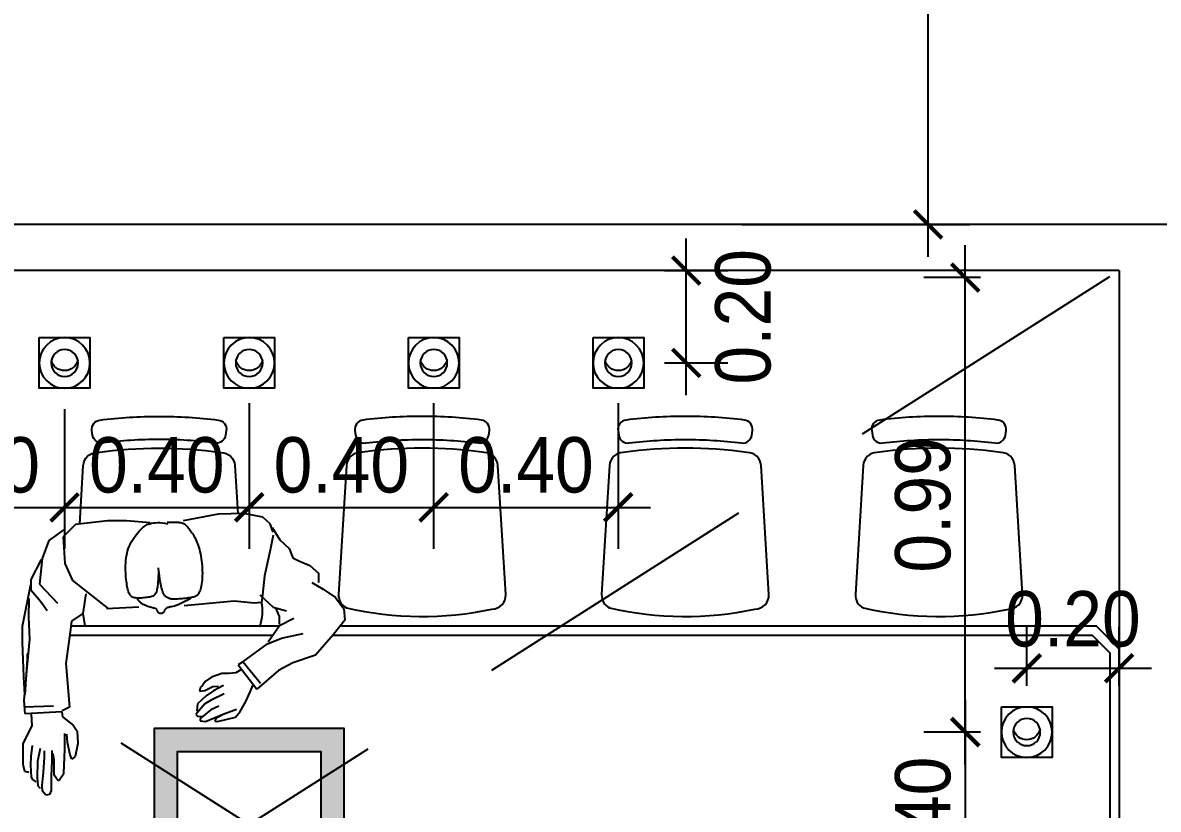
# Model space of a CAD drawing. Header units: millimetres. Extents: x 7034 to 7235, y -465 to -380.
# Drawn here: x 7135.399 to 7137.859, y -427.866 to -426.161 of the extents above; entities that cross this region are included whole.
import ezdxf

# ---------------------------------------------------------------- set-up
doc = ezdxf.new("R2010")
doc.units = ezdxf.units.MM
doc.header["$LTSCALE"] = 0.005
doc.linetypes.add('CONTINUO', pattern=[0])
doc.linetypes.add('DASHED', pattern=[19.05, 12.7, -6.35])
doc.layers.get('0').update_dxf_attribs({"linetype": 'CONTINUO'})
doc.layers.get('DEFPOINTS').update_dxf_attribs({"linetype": 'CONTINUO', "lineweight": 15})
for name, color, linetype in [('- COTAS', 12, 'Continuous'), ('0-LUMINOTEC-TETO', 170, 'Continuous'), ('252', 252, 'Continuous'), ('ARQ-PEITORIAL', 4, 'Continuous'), ('ARQ_MOBILIARIO 2', 252, 'Continuous'), ('NN_PISO', 8, 'Continuous')]:
    doc.layers.add(name, color=color, linetype=linetype)
doc.layers.add('0-LAYOUT', color=250, linetype='Continuous', lineweight=25)
doc.styles.add('ARQ', font='arial.ttf', dxfattribs={"width": 0.9})
doc.dimstyles.new('1-50', dxfattribs={"dimtxt": 0.12, "dimasz": 0.06, "dimexe": 0.09, "dimexo": 0.1, "dimgap": 0.03, "dimtad": 1, "dimzin": 0, "dimdsep": 46, "dimtxsty": 'ARQ', "dimblk": 'ARCHTICK', "dimcen": 0, "dimdle": 0.07, "dimclrd": 1, "dimclre": 1, "dimclrt": 7, "dimadec": 0, "dimazin": 0, "dimtm": 1e-09, "dimtfac": 1, "dimtofl": 0, "dimtmove": 2, "dimatfit": 3, "dimldrblk": 'ARCHTICK', "dimfxl": 1, "dimtolj": 1, "dimtzin": 0, "dimlwd": -1, "dimlwe": -1, "dimarcsym": 0})

# ---------------------------------------------------------------- blocks, each defined once
blk = doc.blocks.new('011291')
at = {"linetype": 'Continuous'}
for radius in [5.5, 2.93]:
    blk.add_circle((0, 0), radius, dxfattribs=at)
blk.add_arc((-0.02, -1.29), 2.96, 12.8011, 165.3823, dxfattribs=at)
blk = doc.blocks.new('DICROICA-QUADRADO')
blk.add_lwpolyline([(-0.055, -0.055), (0.055, -0.055), (0.055, 0.055), (-0.055, 0.055)], close=True)
at = {"xscale": 0.01, "yscale": 0.01, "zscale": 0.01}
blk.add_blockref('011291', (0, 0), dxfattribs=at)
blk = doc.blocks.new('011239')
h = blk.add_hatch(color=256)
h.paths.add_polyline_path([(-20.6, 20.75), (-20.6, -20.75), (20.6, -20.75), (20.6, 20.75)])
h.paths.add_polyline_path([(15.6, 15.75), (15.6, -15.75), (-15.6, -15.75), (-15.6, 15.75)], flags=16)
for points in [[(-20.6, -20.75), (20.6, -20.75), (20.6, 20.75), (-20.6, 20.75)], [(-15.6, -15.75), (15.6, -15.75), (15.6, 15.75), (-15.6, 15.75)]]:
    blk.add_lwpolyline(points, close=True)
blk = doc.blocks.new('_ArchTick')
at = {"color": 0, "linetype": 'ByBlock', "const_width": 0.15}
blk.add_lwpolyline([(-0.5, -0.5), (0.5, 0.5)], dxfattribs=at)
blk = doc.blocks.new('*D258')
at = {"layer": 'DEFPOINTS', "color": 0, "transparency": 16777216}
for p in [(7137.7745, -427.5603), (7137.5745, -427.6986), (7137.7745, -427.6986)]:
    blk.add_point(p, dxfattribs=at)
at = {"layer": 'NN_PISO', "color": 1, "transparency": 16777216}
for p, q in [((7137.5745, -427.5986), (7137.5745, -427.4703)), ((7137.7745, -427.5986), (7137.7745, -427.4703)), ((7137.5045, -427.5603), (7137.8445, -427.5603))]:
    blk.add_line(p, q, dxfattribs=at)
at = {"layer": 'NN_PISO', "color": 1, "transparency": 16777216, "xscale": 0.06, "yscale": 0.06, "zscale": 0.06, "rotation": 180}
blk.add_blockref('_ArchTick', (7137.5745, -427.5603), dxfattribs=at)
at = {"layer": 'NN_PISO', "color": 1, "transparency": 16777216, "xscale": 0.06, "yscale": 0.06, "zscale": 0.06}
blk.add_blockref('_ArchTick', (7137.7745, -427.5603), dxfattribs=at)
at = {"layer": 'NN_PISO', "color": 7, "transparency": 16777216, "insert": (7137.6745, -427.4538), "char_height": 0.12, "attachment_point": 5, "style": 'ARQ'}
blk.add_mtext('\\A1;0.20', dxfattribs=at)
blk = doc.blocks.new('*D259')
at = {"layer": 'DEFPOINTS', "color": 0, "transparency": 16777216}
for p in [(7137.4411, -426.7136), (7137.5745, -426.7136), (7137.5745, -427.6986)]:
    blk.add_point(p, dxfattribs=at)
at = {"layer": 'NN_PISO', "color": 1, "transparency": 16777216}
for p, q in [((7137.4411, -427.7686), (7137.4411, -426.6436)), ((7137.4745, -426.7136), (7137.3511, -426.7136)), ((7137.4745, -427.6986), (7137.3511, -427.6986))]:
    blk.add_line(p, q, dxfattribs=at)
at = {"layer": 'NN_PISO', "color": 1, "transparency": 16777216, "xscale": 0.06, "yscale": 0.06, "zscale": 0.06}
for p, rotation in [((7137.4411, -426.7136), 90), ((7137.4411, -427.6986), 270)]:
    blk.add_blockref('_ArchTick', p, dxfattribs=dict(at, rotation=rotation))
at = {"layer": 'NN_PISO', "color": 7, "transparency": 16777216, "insert": (7137.3498, -427.2061), "char_height": 0.12, "attachment_point": 5, "rotation": 90, "style": 'ARQ'}
blk.add_mtext('\\A1;0.99', dxfattribs=at)
blk = doc.blocks.new('*D260')
at = {"layer": 'DEFPOINTS', "color": 0, "transparency": 16777216}
for p in [(7137.5745, -427.6986), (7137.4411, -428.0986), (7137.5745, -428.0986)]:
    blk.add_point(p, dxfattribs=at)
at = {"layer": 'NN_PISO', "color": 1, "transparency": 16777216}
for p, q in [((7137.4411, -427.6286), (7137.4411, -428.1686)), ((7137.4745, -427.6986), (7137.3511, -427.6986)), ((7137.4745, -428.0986), (7137.3511, -428.0986))]:
    blk.add_line(p, q, dxfattribs=at)
at = {"layer": 'NN_PISO', "color": 1, "transparency": 16777216, "xscale": 0.06, "yscale": 0.06, "zscale": 0.06}
for p, rotation in [((7137.4411, -427.6986), 90), ((7137.4411, -428.0986), 270)]:
    blk.add_blockref('_ArchTick', p, dxfattribs=dict(at, rotation=rotation))
at = {"layer": 'NN_PISO', "color": 7, "transparency": 16777216, "insert": (7137.3498, -427.8986), "char_height": 0.12, "attachment_point": 5, "rotation": 90, "style": 'ARQ'}
blk.add_mtext('\\A1;0.40', dxfattribs=at)
blk = doc.blocks.new('*D268')
at = {"layer": 'DEFPOINTS', "color": 0, "transparency": 16777216}
for p in [(7136.8578, -425.1986), (7137.3607, -425.1986), (7136.8578, -426.5986)]:
    blk.add_point(p, dxfattribs=at)
at = {"layer": 'NN_PISO', "color": 1, "transparency": 16777216}
for p, q in [((7137.3607, -426.6686), (7137.3607, -425.1286)), ((7136.9578, -425.1986), (7137.4507, -425.1986)), ((7136.9578, -426.5986), (7137.4507, -426.5986))]:
    blk.add_line(p, q, dxfattribs=at)
at = {"layer": 'NN_PISO', "color": 1, "transparency": 16777216, "xscale": 0.06, "yscale": 0.06, "zscale": 0.06}
for p, rotation in [((7137.3607, -425.1986), 90), ((7137.3607, -426.5986), 270)]:
    blk.add_blockref('_ArchTick', p, dxfattribs=dict(at, rotation=rotation))
at = {"layer": 'NN_PISO', "color": 7, "transparency": 16777216, "insert": (7137.2695, -425.8986), "char_height": 0.12, "attachment_point": 5, "rotation": 90, "style": 'ARQ'}
blk.add_mtext('\\A1;1.40', dxfattribs=at)
blk = doc.blocks.new('*D284')
at = {"layer": '- COTAS', "color": 1, "transparency": 16777216}
for p, q in [((7135.0892, -426.8486), (7135.0892, -427.3015)), ((7135.4895, -426.9986), (7135.4895, -427.3015)), ((7135.0192, -427.2115), (7135.5595, -427.2115))]:
    blk.add_line(p, q, dxfattribs=at)
at = {"layer": 'DEFPOINTS', "color": 0, "transparency": 16777216}
for p in [(7135.0892, -426.7486), (7135.4895, -426.8986), (7135.4895, -427.2115)]:
    blk.add_point(p, dxfattribs=at)
at = {"layer": '- COTAS', "color": 1, "transparency": 16777216, "xscale": 0.06, "yscale": 0.06, "zscale": 0.06, "rotation": 180}
blk.add_blockref('_ArchTick', (7135.0892, -427.2115), dxfattribs=at)
at = {"layer": '- COTAS', "color": 1, "transparency": 16777216, "xscale": 0.06, "yscale": 0.06, "zscale": 0.06}
blk.add_blockref('_ArchTick', (7135.4895, -427.2115), dxfattribs=at)
at = {"layer": '- COTAS', "color": 7, "transparency": 16777216, "insert": (7135.2893, -427.1202), "char_height": 0.12, "attachment_point": 5, "style": 'ARQ'}
blk.add_mtext('\\A1;0.40', dxfattribs=at)
blk = doc.blocks.new('*D285')
at = {"layer": '- COTAS', "color": 1, "transparency": 16777216}
for p, q in [((7135.8892, -426.9857), (7135.8892, -427.3015)), ((7135.4895, -426.9986), (7135.4895, -427.3015)), ((7135.4195, -427.2115), (7135.9592, -427.2115))]:
    blk.add_line(p, q, dxfattribs=at)
at = {"layer": 'DEFPOINTS', "color": 0, "transparency": 16777216}
for p in [(7135.8892, -426.8857), (7135.4895, -426.8986), (7135.8892, -427.2115)]:
    blk.add_point(p, dxfattribs=at)
at = {"layer": '- COTAS', "color": 1, "transparency": 16777216, "xscale": 0.06, "yscale": 0.06, "zscale": 0.06, "rotation": 180}
blk.add_blockref('_ArchTick', (7135.4895, -427.2115), dxfattribs=at)
at = {"layer": '- COTAS', "color": 1, "transparency": 16777216, "xscale": 0.06, "yscale": 0.06, "zscale": 0.06}
blk.add_blockref('_ArchTick', (7135.8892, -427.2115), dxfattribs=at)
at = {"layer": '- COTAS', "color": 7, "transparency": 16777216, "insert": (7135.6893, -427.1202), "char_height": 0.12, "attachment_point": 5, "style": 'ARQ'}
blk.add_mtext('\\A1;0.40', dxfattribs=at)
blk = doc.blocks.new('*D286')
at = {"layer": '- COTAS', "color": 1, "transparency": 16777216}
for p, q in [((7135.8892, -426.9857), (7135.8892, -427.3015)), ((7136.2892, -426.9857), (7136.2892, -427.3015)), ((7135.8192, -427.2115), (7136.3592, -427.2115))]:
    blk.add_line(p, q, dxfattribs=at)
at = {"layer": 'DEFPOINTS', "color": 0, "transparency": 16777216}
for p in [(7135.8892, -426.8857), (7136.2892, -426.8857), (7136.2892, -427.2115)]:
    blk.add_point(p, dxfattribs=at)
at = {"layer": '- COTAS', "color": 1, "transparency": 16777216, "xscale": 0.06, "yscale": 0.06, "zscale": 0.06, "rotation": 180}
blk.add_blockref('_ArchTick', (7135.8892, -427.2115), dxfattribs=at)
at = {"layer": '- COTAS', "color": 1, "transparency": 16777216, "xscale": 0.06, "yscale": 0.06, "zscale": 0.06}
blk.add_blockref('_ArchTick', (7136.2892, -427.2115), dxfattribs=at)
at = {"layer": '- COTAS', "color": 7, "transparency": 16777216, "insert": (7136.0892, -427.1202), "char_height": 0.12, "attachment_point": 5, "style": 'ARQ'}
blk.add_mtext('\\A1;0.40', dxfattribs=at)
blk = doc.blocks.new('*D287')
at = {"layer": '- COTAS', "color": 1, "transparency": 16777216}
for p, q in [((7136.2892, -426.9857), (7136.2892, -427.3015)), ((7136.6892, -426.9857), (7136.6892, -427.3015)), ((7136.2192, -427.2115), (7136.7592, -427.2115))]:
    blk.add_line(p, q, dxfattribs=at)
at = {"layer": 'DEFPOINTS', "color": 0, "transparency": 16777216}
for p in [(7136.2892, -426.8857), (7136.6892, -426.8857), (7136.6892, -427.2115)]:
    blk.add_point(p, dxfattribs=at)
at = {"layer": '- COTAS', "color": 1, "transparency": 16777216, "xscale": 0.06, "yscale": 0.06, "zscale": 0.06, "rotation": 180}
blk.add_blockref('_ArchTick', (7136.2892, -427.2115), dxfattribs=at)
at = {"layer": '- COTAS', "color": 1, "transparency": 16777216, "xscale": 0.06, "yscale": 0.06, "zscale": 0.06}
blk.add_blockref('_ArchTick', (7136.6892, -427.2115), dxfattribs=at)
at = {"layer": '- COTAS', "color": 7, "transparency": 16777216, "insert": (7136.4892, -427.1202), "char_height": 0.12, "attachment_point": 5, "style": 'ARQ'}
blk.add_mtext('\\A1;0.40', dxfattribs=at)
blk = doc.blocks.new('*D288')
at = {"layer": '- COTAS', "color": 1, "transparency": 16777216}
for p, q in [((7136.8367, -426.9686), (7136.8367, -426.6286)), ((7136.7895, -426.6986), (7136.9267, -426.6986)), ((7136.7895, -426.8986), (7136.9267, -426.8986))]:
    blk.add_line(p, q, dxfattribs=at)
at = {"layer": 'DEFPOINTS', "color": 0, "transparency": 16777216}
for p in [(7136.6895, -426.6986), (7136.8367, -426.6986), (7136.6895, -426.8986)]:
    blk.add_point(p, dxfattribs=at)
at = {"layer": '- COTAS', "color": 1, "transparency": 16777216, "xscale": 0.06, "yscale": 0.06, "zscale": 0.06}
for p, rotation in [((7136.8367, -426.6986), 90), ((7136.8367, -426.8986), 270)]:
    blk.add_blockref('_ArchTick', p, dxfattribs=dict(at, rotation=rotation))
at = {"layer": '- COTAS', "color": 7, "transparency": 16777216, "insert": (7136.96, -426.7986), "char_height": 0.12, "attachment_point": 5, "rotation": 90, "style": 'ARQ'}
blk.add_mtext('\\A1;0.20', dxfattribs=at)

msp = doc.modelspace()

# ---------------------------------------------------------------- linework, layer by layer
at = {"layer": '0-LAYOUT', "linetype": 'ByBlock'}
for points in [[(7135.6942, -427.0644, 0.030867), (7135.5723, -427.072, -0.408428), (7135.55, -427.055), (7135.5486, -427.0451, -0.419966), (7135.5659, -427.0224, -0.030916), (7135.6942, -427.0144, -0.030916), (7135.8225, -427.0224, -0.419966), (7135.8399, -427.0451), (7135.8384, -427.055, -0.408428), (7135.8162, -427.072, 0.030867)], [(7136.2643, -427.0644, -0.030867), (7136.3862, -427.072, 0.408428), (7136.4085, -427.055), (7136.4099, -427.0451, 0.419966), (7136.3926, -427.0224, 0.030916), (7136.2643, -427.0144, 0.030916), (7136.136, -427.0224, 0.419966), (7136.1187, -427.0451), (7136.1201, -427.055, 0.408428), (7136.1424, -427.072, -0.030867)], [(7136.8344, -427.0644, -0.030867), (7136.9563, -427.072, 0.408428), (7136.9786, -427.055), (7136.98, -427.0451, 0.419966), (7136.9627, -427.0224, 0.030916), (7136.8344, -427.0144, 0.030916), (7136.7061, -427.0224, 0.419966), (7136.6887, -427.0451), (7136.6902, -427.055, 0.408428), (7136.7124, -427.072, -0.030867)], [(7137.3841, -427.0644, -0.030867), (7137.5061, -427.072, 0.408428), (7137.5283, -427.055), (7137.5297, -427.0451, 0.419966), (7137.5124, -427.0224, 0.030916), (7137.3841, -427.0144, 0.030916), (7137.2558, -427.0224, 0.419966), (7137.2385, -427.0451), (7137.2399, -427.055, 0.408428), (7137.2622, -427.072, -0.030867)], [(7136.1301, -427.0927, 0.399285), (7136.1001, -427.1211), (7136.0832, -427.4005, 0.305593), (7136.1005, -427.4292, 0.109362), (7136.4155, -427.432, 0.429301), (7136.4454, -427.4005), (7136.4285, -427.1211, 0.399285), (7136.3985, -427.0927, 0.071734)], [(7136.7001, -427.0927, 0.399285), (7136.6702, -427.1211), (7136.6532, -427.4005, 0.305593), (7136.6705, -427.4292, 0.109362), (7136.9855, -427.432, 0.429301), (7137.0155, -427.4005), (7136.9986, -427.1211, 0.399285), (7136.9686, -427.0927, 0.071734)], [(7137.2499, -427.0927, 0.399285), (7137.2199, -427.1211), (7137.203, -427.4005, 0.305593), (7137.2203, -427.4292, 0.109362), (7137.5353, -427.432, 0.429301), (7137.5652, -427.4005), (7137.5483, -427.1211, 0.399285), (7137.5183, -427.0927, 0.071734)]]:
    msp.add_lwpolyline(points, format="xyb", close=True, dxfattribs=at)
msp.add_lwpolyline([(7135.5223, -427.2478), (7135.53, -427.1211, -0.399285), (7135.56, -427.0927, -0.071734), (7135.8285, -427.0927, -0.399285), (7135.8584, -427.1211), (7135.8647, -427.2251)], format="xyb", dxfattribs=at)
for points in [[(7135.5034, -427.4686), (7135.9553, -427.4686)], [(7136.0869, -427.4686), (7137.1876, -427.4686)], [(7137.1876, -427.4686), (7137.7245, -427.4686), (7137.7745, -427.5186), (7137.7745, -428.3186), (7137.7245, -428.3686), (7137.7002, -428.3686)], [(7135.5008, -427.4886), (7135.9413, -427.4886)], [(7136.0709, -427.4886), (7137.196, -427.4886)], [(7137.196, -427.4886), (7137.7162, -427.4886), (7137.7545, -427.5269), (7137.7545, -428.3103), (7137.7162, -428.3486), (7137.7004, -428.3486)]]:
    msp.add_lwpolyline(points, dxfattribs=at)
at = {"layer": '252', "linetype": 'DASHED', "ltscale": 10}
for p, q in [((7134.0045, -429.0986), (7137.7745, -426.6986)), ((7134.0045, -426.6986), (7137.7745, -429.0986))]:
    msp.add_line(p, q, dxfattribs=at)
at = {"layer": 'ARQ-PEITORIAL'}
for p, q in [((7138.7345, -426.5986), (7133.9045, -426.5986)), ((7137.7745, -426.6986), (7134.0045, -426.6986)), ((7137.7745, -426.6986), (7137.7745, -429.0986))]:
    msp.add_line(p, q, dxfattribs=at)
at = {"layer": 'ARQ_MOBILIARIO 2', "linetype": 'Continuous'}
for p, q in [((7135.8223, -427.2266), (7135.7466, -427.2408)), ((7135.8779, -427.2246), (7135.8223, -427.2266)), ((7135.9187, -427.2327), (7135.8779, -427.2246)), ((7135.9352, -427.2472), (7135.9187, -427.2327)), ((7135.4885, -427.2592), (7135.4556, -427.2837)), ((7135.513, -427.2489), (7135.4864, -427.2755)), ((7135.5825, -427.2407), (7135.513, -427.2489)), ((7135.6236, -427.2408), (7135.5825, -427.2407)), ((7135.6747, -427.245), (7135.6236, -427.2408)), ((7135.6513, -427.2634), (7135.654, -427.2604)), ((7135.654, -427.2604), (7135.6566, -427.2577)), ((7135.6566, -427.2577), (7135.659, -427.2555)), ((7135.659, -427.2555), (7135.6613, -427.2535)), ((7135.6613, -427.2535), (7135.6637, -427.2518)), ((7135.6637, -427.2518), (7135.6661, -427.2503)), ((7135.6661, -427.2503), (7135.6687, -427.249)), ((7135.6687, -427.249), (7135.6714, -427.2479)), ((7135.6714, -427.2479), (7135.6745, -427.2469)), ((7135.6745, -427.2469), (7135.6779, -427.246)), ((7135.6779, -427.246), (7135.6818, -427.2453)), ((7135.6818, -427.2453), (7135.686, -427.2448)), ((7135.686, -427.2448), (7135.6906, -427.2445)), ((7135.6906, -427.2445), (7135.6956, -427.2446)), ((7135.6956, -427.2446), (7135.7011, -427.2451)), ((7135.7011, -427.2451), (7135.707, -427.2461)), ((7135.707, -427.2461), (7135.7134, -427.2476)), ((7135.7117, -427.2436), (7135.7168, -427.2436)), ((7135.7168, -427.2436), (7135.7214, -427.2435)), ((7135.7214, -427.2435), (7135.7256, -427.2435)), ((7135.7256, -427.2435), (7135.7294, -427.2435)), ((7135.7294, -427.2435), (7135.7329, -427.2436)), ((7135.7329, -427.2436), (7135.736, -427.2438)), ((7135.736, -427.2438), (7135.7388, -427.2441)), ((7135.7388, -427.2441), (7135.7413, -427.2445)), ((7135.7413, -427.2445), (7135.7435, -427.245)), ((7135.7435, -427.245), (7135.7456, -427.2457)), ((7135.7456, -427.2457), (7135.7474, -427.2466)), ((7135.7474, -427.2466), (7135.749, -427.2476)), ((7135.749, -427.2476), (7135.7506, -427.2487)), ((7135.7506, -427.2487), (7135.752, -427.25)), ((7135.752, -427.25), (7135.7535, -427.2514)), ((7135.7535, -427.2514), (7135.7549, -427.2529)), ((7135.7549, -427.2529), (7135.7563, -427.2545)), ((7135.7563, -427.2545), (7135.7578, -427.2563)), ((7135.7578, -427.2563), (7135.7593, -427.2582)), ((7135.7593, -427.2582), (7135.7608, -427.2602)), ((7135.7608, -427.2602), (7135.7623, -427.2623)), ((7135.9414, -427.2655), (7135.9352, -427.2472)), ((7135.9394, -427.2555), (7135.9556, -427.282)), ((7135.4556, -427.2837), (7135.4411, -427.3227)), ((7135.4864, -427.2755), (7135.4902, -427.333)), ((7135.6339, -427.2873), (7135.6365, -427.2828)), ((7135.6365, -427.2828), (7135.6394, -427.2785)), ((7135.6394, -427.2785), (7135.6423, -427.2743)), ((7135.6423, -427.2743), (7135.6454, -427.2704)), ((7135.6454, -427.2704), (7135.6484, -427.2667)), ((7135.6484, -427.2667), (7135.6513, -427.2634)), ((7135.7623, -427.2623), (7135.7639, -427.2645)), ((7135.7639, -427.2645), (7135.7654, -427.2668)), ((7135.7654, -427.2668), (7135.767, -427.2692)), ((7135.767, -427.2692), (7135.7686, -427.2717)), ((7135.7686, -427.2717), (7135.7702, -427.2744)), ((7135.7702, -427.2744), (7135.7717, -427.2772)), ((7135.7717, -427.2772), (7135.7733, -427.2801)), ((7135.7733, -427.2801), (7135.7748, -427.2833)), ((7135.7748, -427.2833), (7135.7762, -427.2867)), ((7135.9414, -427.2717), (7135.9352, -427.3045)), ((7135.9556, -427.282), (7135.976, -427.3005)), ((7135.6247, -427.3114), (7135.626, -427.3064)), ((7135.626, -427.3064), (7135.6275, -427.3015)), ((7135.6275, -427.3015), (7135.6293, -427.2967)), ((7135.6293, -427.2967), (7135.6314, -427.292)), ((7135.6314, -427.292), (7135.6339, -427.2873)), ((7135.7762, -427.2867), (7135.7777, -427.2903)), ((7135.7777, -427.2903), (7135.779, -427.2942)), ((7135.779, -427.2942), (7135.7803, -427.2983)), ((7135.7803, -427.2983), (7135.7816, -427.3027)), ((7135.7816, -427.3027), (7135.7827, -427.3073)), ((7135.7827, -427.3073), (7135.7838, -427.3121)), ((7135.9352, -427.3045), (7135.9227, -427.3598)), ((7135.976, -427.3005), (7135.9842, -427.3211)), ((7135.439, -427.3247), (7135.4165, -427.3678)), ((7135.4411, -427.3227), (7135.4348, -427.378)), ((7135.4902, -427.333), (7135.5067, -427.3698)), ((7135.6217, -427.3373), (7135.6219, -427.332)), ((7135.6219, -427.332), (7135.6223, -427.3268)), ((7135.6223, -427.3268), (7135.6229, -427.3216)), ((7135.6229, -427.3216), (7135.6237, -427.3164)), ((7135.6237, -427.3164), (7135.6247, -427.3114)), ((7135.7838, -427.3121), (7135.7847, -427.3171)), ((7135.7847, -427.3171), (7135.7856, -427.3223)), ((7135.7856, -427.3223), (7135.7863, -427.3275)), ((7135.7863, -427.3275), (7135.7869, -427.3329)), ((7135.7869, -427.3329), (7135.7874, -427.3383)), ((7135.9842, -427.3211), (7135.9967, -427.3271)), ((7135.9967, -427.3271), (7136.0212, -427.3373)), ((7135.6216, -427.3426), (7135.6217, -427.3373)), ((7135.6217, -427.3479), (7135.6216, -427.3426)), ((7135.6219, -427.3531), (7135.6217, -427.3479)), ((7135.6222, -427.3582), (7135.6219, -427.3531)), ((7135.6225, -427.3631), (7135.6222, -427.3582)), ((7135.6926, -427.3519), (7135.692, -427.3652)), ((7135.694, -427.3513), (7135.6933, -427.3424)), ((7135.6948, -427.3593), (7135.694, -427.3513)), ((7135.7874, -427.3383), (7135.7877, -427.3437)), ((7135.7877, -427.3437), (7135.7879, -427.3491)), ((7135.7879, -427.3491), (7135.788, -427.3544)), ((7135.788, -427.3544), (7135.7879, -427.3596)), ((7136.0212, -427.3373), (7136.0395, -427.3539)), ((7136.0395, -427.3539), (7136.0395, -427.3744)), ((7135.3985, -427.4687), (7135.4165, -427.379)), ((7135.4165, -427.3678), (7135.4165, -427.3903)), ((7135.4348, -427.378), (7135.4739, -427.4191)), ((7135.5067, -427.3698), (7135.5844, -427.4314)), ((7135.623, -427.3677), (7135.6225, -427.3631)), ((7135.6234, -427.372), (7135.623, -427.3677)), ((7135.624, -427.3761), (7135.6234, -427.372)), ((7135.6245, -427.3798), (7135.624, -427.3761)), ((7135.6251, -427.3832), (7135.6245, -427.3798)), ((7135.6257, -427.3863), (7135.6251, -427.3832)), ((7135.6914, -427.3758), (7135.6905, -427.384)), ((7135.692, -427.3652), (7135.6914, -427.3758)), ((7135.6957, -427.3662), (7135.6948, -427.3593)), ((7135.6967, -427.3723), (7135.6957, -427.3662)), ((7135.6977, -427.3776), (7135.6967, -427.3723)), ((7135.6987, -427.3823), (7135.6977, -427.3776)), ((7135.6996, -427.3862), (7135.6987, -427.3823)), ((7135.7857, -427.3821), (7135.7849, -427.3857)), ((7135.7864, -427.3782), (7135.7857, -427.3821)), ((7135.787, -427.3739), (7135.7864, -427.3782)), ((7135.7874, -427.3694), (7135.787, -427.3739)), ((7135.7877, -427.3646), (7135.7874, -427.3694)), ((7135.7879, -427.3596), (7135.7877, -427.3646)), ((7135.9227, -427.3598), (7135.9186, -427.4008)), ((7136.0253, -427.3744), (7136.0499, -427.3887)), ((7135.4165, -427.3903), (7135.4369, -427.4148)), ((7135.5354, -427.3986), (7135.5291, -427.4416)), ((7135.6264, -427.3892), (7135.6257, -427.3863)), ((7135.6271, -427.3919), (7135.6264, -427.3892)), ((7135.6279, -427.3943), (7135.6271, -427.3919)), ((7135.6287, -427.3965), (7135.6279, -427.3943)), ((7135.6297, -427.3985), (7135.6287, -427.3965)), ((7135.6307, -427.4004), (7135.6297, -427.3985)), ((7135.6318, -427.402), (7135.6307, -427.4004)), ((7135.6331, -427.4035), (7135.6318, -427.402)), ((7135.6347, -427.4048), (7135.6331, -427.4035)), ((7135.6364, -427.4059), (7135.6347, -427.4048)), ((7135.6384, -427.4067), (7135.6364, -427.4059)), ((7135.6406, -427.4074), (7135.6384, -427.4067)), ((7135.6432, -427.4078), (7135.6406, -427.4074)), ((7135.646, -427.4081), (7135.6432, -427.4078)), ((7135.649, -427.4082), (7135.646, -427.4081)), ((7135.6522, -427.4081), (7135.649, -427.4082)), ((7135.6554, -427.408), (7135.6522, -427.4081)), ((7135.6587, -427.4077), (7135.6554, -427.408)), ((7135.6619, -427.4074), (7135.6587, -427.4077)), ((7135.6651, -427.4071), (7135.6619, -427.4074)), ((7135.668, -427.4067), (7135.6651, -427.4071)), ((7135.6709, -427.4063), (7135.668, -427.4067)), ((7135.6736, -427.4058), (7135.6709, -427.4063)), ((7135.6761, -427.4052), (7135.6736, -427.4058)), ((7135.6784, -427.4045), (7135.6761, -427.4052)), ((7135.6805, -427.4037), (7135.6784, -427.4045)), ((7135.6825, -427.4026), (7135.6805, -427.4037)), ((7135.6843, -427.4014), (7135.6825, -427.4026)), ((7135.6859, -427.3998), (7135.6843, -427.4014)), ((7135.6873, -427.3976), (7135.6859, -427.3998)), ((7135.6885, -427.3945), (7135.6873, -427.3976)), ((7135.6896, -427.3901), (7135.6885, -427.3945)), ((7135.6905, -427.384), (7135.6896, -427.3901)), ((7135.7006, -427.3897), (7135.6996, -427.3862)), ((7135.7015, -427.3926), (7135.7006, -427.3897)), ((7135.7024, -427.3951), (7135.7015, -427.3926)), ((7135.7032, -427.3973), (7135.7024, -427.3951)), ((7135.704, -427.3991), (7135.7032, -427.3973)), ((7135.7049, -427.4007), (7135.704, -427.3991)), ((7135.7058, -427.402), (7135.7049, -427.4007)), ((7135.7068, -427.4032), (7135.7058, -427.402)), ((7135.7078, -427.4043), (7135.7068, -427.4032)), ((7135.709, -427.4053), (7135.7078, -427.4043)), ((7135.7102, -427.4062), (7135.709, -427.4053)), ((7135.7116, -427.4071), (7135.7102, -427.4062)), ((7135.713, -427.4079), (7135.7116, -427.4071)), ((7135.7145, -427.4086), (7135.713, -427.4079)), ((7135.7575, -427.4079), (7135.7541, -427.4084)), ((7135.7631, -427.408), (7135.7547, -427.4131)), ((7135.7607, -427.4075), (7135.7575, -427.4079)), ((7135.7637, -427.407), (7135.7607, -427.4075)), ((7135.7664, -427.4065), (7135.7637, -427.407)), ((7135.7689, -427.4059), (7135.7664, -427.4065)), ((7135.7711, -427.4052), (7135.7689, -427.4059)), ((7135.7731, -427.4044), (7135.7711, -427.4052)), ((7135.7749, -427.4034), (7135.7731, -427.4044)), ((7135.7765, -427.4022), (7135.7749, -427.4034)), ((7135.778, -427.4008), (7135.7765, -427.4022)), ((7135.7794, -427.3991), (7135.778, -427.4008)), ((7135.7807, -427.397), (7135.7794, -427.3991)), ((7135.7819, -427.3947), (7135.7807, -427.397)), ((7135.783, -427.392), (7135.7819, -427.3947)), ((7135.784, -427.389), (7135.783, -427.392)), ((7135.7849, -427.3857), (7135.784, -427.389)), ((7135.9123, -427.4008), (7135.9413, -427.4276)), ((7135.9186, -427.4008), (7135.9165, -427.4174)), ((7136.0499, -427.3887), (7136.0764, -427.4072)), ((7136.0764, -427.4072), (7136.0947, -427.4317)), ((7135.4123, -427.4498), (7135.4124, -427.4088)), ((7135.4369, -427.4148), (7135.4514, -427.4353)), ((7135.6501, -427.4275), (7135.5806, -427.4314)), ((7135.6491, -427.413), (7135.6466, -427.4097)), ((7135.6516, -427.4158), (7135.6491, -427.413)), ((7135.6542, -427.4181), (7135.6516, -427.4158)), ((7135.6568, -427.4201), (7135.6542, -427.4181)), ((7135.6594, -427.4217), (7135.6568, -427.4201)), ((7135.6621, -427.4231), (7135.6594, -427.4217)), ((7135.6647, -427.4242), (7135.6621, -427.4231)), ((7135.6674, -427.4253), (7135.6647, -427.4242)), ((7135.67, -427.4262), (7135.6674, -427.4253)), ((7135.6727, -427.427), (7135.67, -427.4262)), ((7135.6752, -427.4278), (7135.6727, -427.427)), ((7135.6776, -427.4284), (7135.6752, -427.4278)), ((7135.6799, -427.4291), (7135.6776, -427.4284)), ((7135.682, -427.4297), (7135.6799, -427.4291)), ((7135.6839, -427.4302), (7135.682, -427.4297)), ((7135.6854, -427.4307), (7135.6839, -427.4302)), ((7135.6867, -427.4312), (7135.6854, -427.4307)), ((7135.6877, -427.4317), (7135.6867, -427.4312)), ((7135.6885, -427.4322), (7135.6877, -427.4317)), ((7135.6891, -427.4327), (7135.6885, -427.4322)), ((7135.6895, -427.4332), (7135.6891, -427.4327)), ((7135.7076, -427.4326), (7135.7071, -427.4332)), ((7135.708, -427.432), (7135.7076, -427.4326)), ((7135.7086, -427.4314), (7135.708, -427.432)), ((7135.7091, -427.4309), (7135.7086, -427.4314)), ((7135.7098, -427.4304), (7135.7091, -427.4309)), ((7135.7104, -427.43), (7135.7098, -427.4304)), ((7135.7111, -427.4296), (7135.7104, -427.43)), ((7135.712, -427.4292), (7135.7111, -427.4296)), ((7135.7129, -427.4289), (7135.712, -427.4292)), ((7135.7141, -427.4286), (7135.7129, -427.4289)), ((7135.7155, -427.4282), (7135.7141, -427.4286)), ((7135.7161, -427.4092), (7135.7145, -427.4086)), ((7135.7171, -427.4278), (7135.7155, -427.4282)), ((7135.7177, -427.4097), (7135.7161, -427.4092)), ((7135.7191, -427.4274), (7135.7171, -427.4278)), ((7135.7194, -427.4101), (7135.7177, -427.4097)), ((7135.7214, -427.4268), (7135.7191, -427.4274)), ((7135.7212, -427.4104), (7135.7194, -427.4101)), ((7135.723, -427.4105), (7135.7212, -427.4104)), ((7135.7242, -427.4262), (7135.7214, -427.4268)), ((7135.725, -427.4106), (7135.723, -427.4105)), ((7135.7274, -427.4254), (7135.7242, -427.4262)), ((7135.727, -427.4107), (7135.725, -427.4106)), ((7135.7293, -427.4106), (7135.727, -427.4107)), ((7135.7313, -427.4242), (7135.7274, -427.4254)), ((7135.7317, -427.4105), (7135.7293, -427.4106)), ((7135.7358, -427.4225), (7135.7313, -427.4242)), ((7135.7343, -427.4103), (7135.7317, -427.4105)), ((7135.7372, -427.4101), (7135.7343, -427.4103)), ((7135.7412, -427.4202), (7135.7358, -427.4225)), ((7135.7403, -427.4098), (7135.7372, -427.4101)), ((7135.7436, -427.4095), (7135.7403, -427.4098)), ((7135.7474, -427.4171), (7135.7412, -427.4202)), ((7135.7471, -427.4092), (7135.7436, -427.4095)), ((7135.7506, -427.4088), (7135.7471, -427.4092)), ((7135.7547, -427.4131), (7135.7474, -427.4171)), ((7135.857, -427.4151), (7135.7485, -427.4253)), ((7135.7541, -427.4084), (7135.7506, -427.4088)), ((7135.9002, -427.4193), (7135.857, -427.4151)), ((7135.9165, -427.4174), (7135.9002, -427.4193)), ((7135.9413, -427.4276), (7135.97, -427.4357)), ((7135.9555, -427.4479), (7135.9472, -427.4296)), ((7136.0947, -427.4317), (7136.0968, -427.4562)), ((7135.4144, -427.4969), (7135.4123, -427.4498)), ((7135.5291, -427.4416), (7135.5046, -427.4579)), ((7135.5291, -427.4416), (7135.5336, -427.4686)), ((7135.6899, -427.4338), (7135.6895, -427.4332)), ((7135.6902, -427.4344), (7135.6899, -427.4338)), ((7135.6904, -427.4351), (7135.6902, -427.4344)), ((7135.6907, -427.4359), (7135.6904, -427.4351)), ((7135.6911, -427.4367), (7135.6907, -427.4359)), ((7135.6914, -427.4375), (7135.6911, -427.4367)), ((7135.6919, -427.4384), (7135.6914, -427.4375)), ((7135.6924, -427.4392), (7135.6919, -427.4384)), ((7135.693, -427.4399), (7135.6924, -427.4392)), ((7135.6937, -427.4406), (7135.693, -427.4399)), ((7135.6945, -427.4411), (7135.6937, -427.4406)), ((7135.6954, -427.4414), (7135.6945, -427.4411)), ((7135.6963, -427.4417), (7135.6954, -427.4414)), ((7135.6974, -427.4417), (7135.6963, -427.4417)), ((7135.6984, -427.4417), (7135.6974, -427.4417)), ((7135.6995, -427.4415), (7135.6984, -427.4417)), ((7135.7005, -427.4412), (7135.6995, -427.4415)), ((7135.7014, -427.4408), (7135.7005, -427.4412)), ((7135.7023, -427.4403), (7135.7014, -427.4408)), ((7135.703, -427.4398), (7135.7023, -427.4403)), ((7135.7037, -427.4391), (7135.703, -427.4398)), ((7135.7042, -427.4384), (7135.7037, -427.4391)), ((7135.7047, -427.4377), (7135.7042, -427.4384)), ((7135.7051, -427.4369), (7135.7047, -427.4377)), ((7135.7055, -427.4361), (7135.7051, -427.4369)), ((7135.7059, -427.4354), (7135.7055, -427.4361)), ((7135.7063, -427.4346), (7135.7059, -427.4354)), ((7135.7067, -427.4339), (7135.7063, -427.4346)), ((7135.7071, -427.4332), (7135.7067, -427.4339)), ((7135.9555, -427.4644), (7135.9555, -427.4479)), ((7135.9862, -427.4522), (7135.9555, -427.4684)), ((7136.0968, -427.4562), (7136.0723, -427.487)), ((7135.5025, -427.4764), (7135.4921, -427.5502)), ((7135.5046, -427.4579), (7135.5025, -427.4764)), ((7135.9555, -427.4684), (7135.9309, -427.5034)), ((7135.4081, -427.5584), (7135.4144, -427.4969)), ((7135.9289, -427.5074), (7135.9596, -427.4952)), ((7135.9596, -427.4952), (7136.0066, -427.485)), ((7136.0723, -427.487), (7136.0332, -427.532)), ((7135.8758, -427.5466), (7135.9289, -427.5074)), ((7135.4921, -427.5502), (7135.5003, -427.6446)), ((7135.8756, -427.5465), (7135.8653, -427.5525)), ((7135.8653, -427.5525), (7135.9063, -427.6058)), ((7135.9143, -427.5935), (7135.8756, -427.5465)), ((7135.9841, -427.5485), (7135.9533, -427.5648)), ((7136.0332, -427.532), (7135.9841, -427.5485)), ((7135.4019, -427.63), (7135.4081, -427.5584)), ((7135.8077, -427.5798), (7135.7944, -427.5887)), ((7135.83, -427.5716), (7135.8077, -427.5798)), ((7135.8463, -427.5716), (7135.83, -427.5716)), ((7135.8604, -427.5702), (7135.8463, -427.5716)), ((7135.8715, -427.5635), (7135.8604, -427.5702)), ((7135.9533, -427.5648), (7135.9063, -427.6058)), ((7135.7841, -427.6013), (7135.7818, -427.6101)), ((7135.7885, -427.5976), (7135.7841, -427.6013)), ((7135.7944, -427.5887), (7135.7885, -427.5976)), ((7135.7937, -427.6086), (7135.8107, -427.5998)), ((7135.8107, -427.5998), (7135.8233, -427.599)), ((7135.8337, -427.5976), (7135.8122, -427.6094)), ((7135.8922, -427.6102), (7135.8974, -427.5976)), ((7135.7959, -427.6198), (7135.7773, -427.6376)), ((7135.7818, -427.6101), (7135.7937, -427.6086)), ((7135.807, -427.6294), (7135.793, -427.6376)), ((7135.8122, -427.6094), (7135.7959, -427.6198)), ((7135.8352, -427.6154), (7135.807, -427.6294)), ((7135.8825, -427.6324), (7135.8922, -427.6102)), ((7135.4039, -427.6588), (7135.4019, -427.63)), ((7135.4654, -427.6425), (7135.4019, -427.6445)), ((7135.5003, -427.6446), (7135.4841, -427.6526)), ((7135.793, -427.6376), (7135.7736, -427.6605)), ((7135.7773, -427.6376), (7135.7759, -427.6531)), ((7135.8063, -427.6501), (7135.7832, -427.6694)), ((7135.824, -427.6427), (7135.8063, -427.6501)), ((7135.8618, -427.6495), (7135.8329, -427.6605)), ((7135.8596, -427.6665), (7135.8699, -427.6539)), ((7135.8699, -427.6539), (7135.8825, -427.6324)), ((7135.4836, -427.6549), (7135.4039, -427.6588)), ((7135.4171, -427.6594), (7135.4186, -427.6843)), ((7135.4836, -427.6549), (7135.4851, -427.6655)), ((7135.4851, -427.6655), (7135.5077, -427.6837)), ((7135.7736, -427.6605), (7135.7773, -427.6642)), ((7135.7773, -427.6642), (7135.787, -427.665)), ((7135.7832, -427.6694), (7135.7832, -427.6738)), ((7135.7832, -427.6738), (7135.7951, -427.6753)), ((7135.7951, -427.6753), (7135.8381, -427.6576)), ((7135.8174, -427.6694), (7135.8151, -427.6746)), ((7135.8151, -427.6746), (7135.8211, -427.6753)), ((7135.8329, -427.6605), (7135.8174, -427.6694)), ((7135.8211, -427.6753), (7135.8596, -427.6665)), ((7135.4186, -427.6843), (7135.4073, -427.707)), ((7135.4896, -427.7017), (7135.4896, -427.7343)), ((7135.4957, -427.7214), (7135.4942, -427.7033)), ((7135.5077, -427.6837), (7135.5168, -427.6965)), ((7135.5168, -427.6965), (7135.5183, -427.723)), ((7135.4073, -427.707), (7135.3989, -427.7236)), ((7135.3989, -427.7236), (7135.3989, -427.7682)), ((7135.4193, -427.7274), (7135.4163, -427.7516)), ((7135.5017, -427.7479), (7135.4957, -427.7214)), ((7135.5183, -427.723), (7135.5123, -427.7517)), ((7135.4163, -427.7516), (7135.4155, -427.7705)), ((7135.4368, -427.7342), (7135.4306, -427.7621)), ((7135.4457, -427.7539), (7135.4457, -427.7395)), ((7135.4616, -427.7387), (7135.4616, -427.7607)), ((7135.4669, -427.7584), (7135.4647, -427.7448)), ((7135.4896, -427.7343), (7135.4888, -427.7554)), ((7135.5055, -427.7569), (7135.5017, -427.7479)), ((7135.5123, -427.7517), (7135.5055, -427.7569)), ((7135.3989, -427.7682), (7135.4027, -427.7833)), ((7135.4155, -427.7705), (7135.417, -427.7962)), ((7135.4306, -427.7621), (7135.4299, -427.7969)), ((7135.4435, -427.7856), (7135.4457, -427.7539)), ((7135.4616, -427.7607), (7135.4601, -427.7939)), ((7135.4669, -427.7765), (7135.4669, -427.7584)), ((7135.4669, -427.7916), (7135.4669, -427.7765)), ((7135.488, -427.769), (7135.4873, -427.7894)), ((7135.4888, -427.7554), (7135.488, -427.769)), ((7135.4027, -427.7833), (7135.4117, -427.7856)), ((7135.417, -427.7962), (7135.4201, -427.8014)), ((7135.4201, -427.8014), (7135.4268, -427.806)), ((7135.4299, -427.7969), (7135.4314, -427.815)), ((7135.4412, -427.8143), (7135.4435, -427.7856)), ((7135.4601, -427.7939), (7135.4601, -427.8249)), ((7135.4752, -427.8045), (7135.4669, -427.7916)), ((7135.479, -427.8015), (7135.4752, -427.8045)), ((7135.4873, -427.7894), (7135.479, -427.8015)), ((7135.4314, -427.815), (7135.4367, -427.8203)), ((7135.4419, -427.8264), (7135.4412, -427.8143)), ((7135.4487, -427.8355), (7135.4419, -427.8264)), ((7135.4601, -427.8249), (7135.4571, -427.8339)), ((7135.4571, -427.8339), (7135.4487, -427.8355))]:
    msp.add_line(p, q, dxfattribs=at)
msp.add_lwpolyline([(7135.4099, -427.5411), (7135.409, -427.5292), (7135.4035, -427.6177), (7135.4035, -427.6177), (7135.4012, -427.5791), (7135.3995, -427.5411), (7135.3983, -427.5042), (7135.3979, -427.4686)], dxfattribs=at)
msp.add_arc((7135.8134, -427.4366), 0.1048, 342.2191, 10.5893, dxfattribs=at)

# ---------------------------------------------------------------- block references
at = {"layer": '0-LUMINOTEC-TETO', "xscale": -1, "rotation": 180}
for p in [(7135.4895, -426.8986), (7135.8895, -426.8986), (7136.2895, -426.8986), (7136.6895, -426.8986), (7137.5745, -427.6986)]:
    msp.add_blockref('DICROICA-QUADRADO', p, dxfattribs=at)
at = {"layer": '0-LUMINOTEC-TETO', "xscale": 0.01000000000021828, "yscale": 0.01000000000021828, "zscale": 0.01000000000021828}
msp.add_blockref('011239', (7135.8895, -427.8986), dxfattribs=at)

# ---------------------------------------------------------------- dimensions: what is measured, and where the dimension line sits
at = {"layer": '- COTAS'}
dim = msp.add_linear_dim(base=(7136.8367, -426.6986), p1=(7136.6895, -426.8986), p2=(7136.6895, -426.6986), angle=90, dimstyle='1-50', dxfattribs=at)
dim.commit()
dim.dimension.update_dxf_attribs({"geometry": '*D288', "text_midpoint": (7136.96, -426.7986), "dimtype": 160})
for base, p1, p2, picture, middle in [((7135.4895, -427.2115), (7135.0892, -426.7486), (7135.4895, -426.8986), '*D284', (7135.2893, -427.1202)), ((7135.8892, -427.2115), (7135.4895, -426.8986), (7135.8892, -426.8857), '*D285', (7135.6893, -427.1202)), ((7136.2892, -427.2115), (7135.8892, -426.8857), (7136.2892, -426.8857), '*D286', (7136.0892, -427.1202)), ((7136.6892, -427.2115), (7136.2892, -426.8857), (7136.6892, -426.8857), '*D287', (7136.4892, -427.1202))]:
    dim = msp.add_linear_dim(base=base, p1=p1, p2=p2, dimstyle='1-50', dxfattribs=at)
    dim.commit()
    dim.dimension.update_dxf_attribs({"geometry": picture, "text_midpoint": middle})
at = {"layer": 'NN_PISO'}
for base, p1, p2, picture, middle in [((7137.3607, -425.1986), (7136.8578, -426.5986), (7136.8578, -425.1986), '*D268', (7137.2695, -425.8986)), ((7137.4410779995, -426.7136172153), (7137.5744513801, -427.6986172153), (7137.5744513801, -426.7136172153), '*D259', (7137.349809241, -427.2061172153)), ((7137.4411, -428.0986), (7137.5745, -427.6986), (7137.5745, -428.0986), '*D260', (7137.3498, -427.8986))]:
    dim = msp.add_linear_dim(base=base, p1=p1, p2=p2, angle=90, dimstyle='1-50', dxfattribs=at)
    dim.commit()
    dim.dimension.update_dxf_attribs({"geometry": picture, "text_midpoint": middle})
dim = msp.add_linear_dim(base=(7137.7745, -427.5603), p1=(7137.5745, -427.6986), p2=(7137.7745, -427.6986), dimstyle='1-50', dxfattribs=at)
dim.commit()
dim.dimension.update_dxf_attribs({"geometry": '*D258', "text_midpoint": (7137.6745, -427.4538), "dimtype": 160})

doc.saveas('drawing.dxf')
